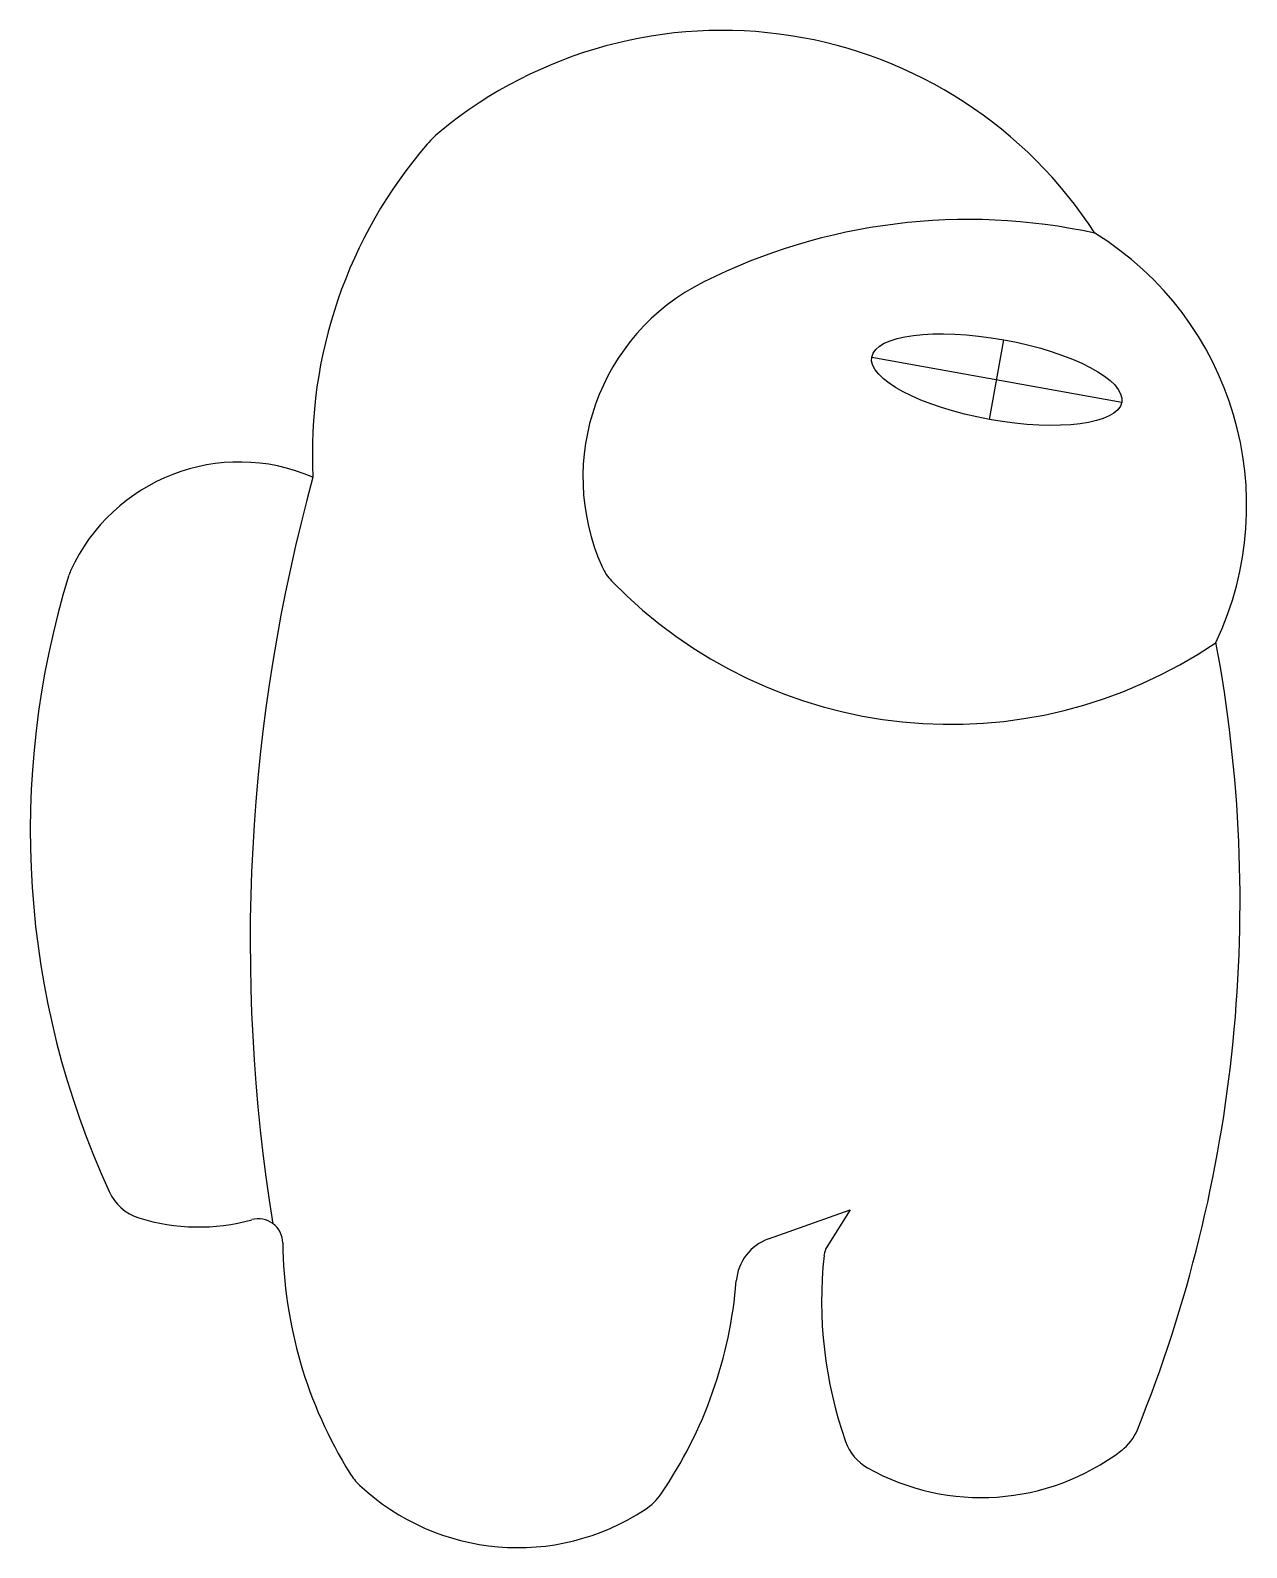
# Model space of a CAD drawing. Header units: inches. Extents: x -1.38 to 1.11, y -1.59 to 1.52.
import ezdxf

# ---------------------------------------------------------------- set-up
doc = ezdxf.new("R2010")
doc.units = ezdxf.units.IN
doc.layers.get('0').update_dxf_attribs({"linetype": 'CONTINUOUS'})

msp = doc.modelspace()

# ---------------------------------------------------------------- linework, layer by layer
for p, q in [((0.5852, 0.7184), (0.6148, 0.8816)), ((0.344, 0.8463), (0.856, 0.7537)), ((0.1328, -0.9595), (0.3, -0.9)), ((0.3, -0.9), (0.2528, -0.9749))]:
    msp.add_line(p, q)
for centre, radius, start, end in [((0.038, 0.6066), 0.9086, 32.8686, 129.3201), ((-0.392, 1.1316), 0.23, 129.3201, 139.1514), ((0.165, 0.65), 0.9663, 139.1514, 182.9686), ((0.5417, -0.0833), 1.2112, 77.6259, 116.565), ((0.4557, 0.542), 0.6561, -25.2661, 58.2212), ((0.2, 0.6), 0.4472, 116.565, 204.2523), ((-0.9506, 0.2515), 0.3797, 66.6331, 155.5513), ((2.6589, -0.3518), 3.5875, 164.6148, 189.2499), ((-1.2143, 0.3714), 0.09, 155.5513, 162.8977), ((-0.1166, 0.4574), 0.1, 204.2523, 224.0684), ((0.3946, -0.1237), 1.7734, 162.8977, 204.6319), ((0.505, 1.0591), 0.9651, 224.0684, 304.313), ((-1.7864, -0.2693), 2.8847, -22.0098, 10.6123), ((-1.1265, -0.8211), 0.1, 204.6319, 252.5144), ((-1.0346, -0.5295), 0.4058, 252.5144, 285.6115), ((-0.9119, -0.9684), 0.05, 0.6078, 105.6115), ((0.1664, -1.0537), 0.1, 109.6039, 175.4839), ((0.0492, -0.9582), 0.9112, 180.6078, 211.8943), ((1.111, -1.0867), 0.8696, 173.8396, 199.3253), ((0.2894, -0.998), 0.0433, 147.783, 173.8396), ((-0.8277, -0.9752), 0.8972, 325.6543, 355.4839), ((0.7954, -1.313), 0.1, 307.2153, 337.9902), ((0.3847, -1.3414), 0.1, 199.3253, 240.7035), ((0.5684, -1.014), 0.4754, 240.7035, 307.2153), ((-0.6225, -1.3763), 0.12, 211.8943, 226.8735), ((-0.3805, -1.1179), 0.474, 226.8735, 303.3251), ((-0.186, -1.4137), 0.12, 303.3251, 325.6543)]:
    msp.add_arc(centre, radius, start, end)
msp.add_ellipse((0.6, 0.8), major_axis=(0.256, -0.0463), ratio=0.318698)

doc.saveas('drawing.dxf')
